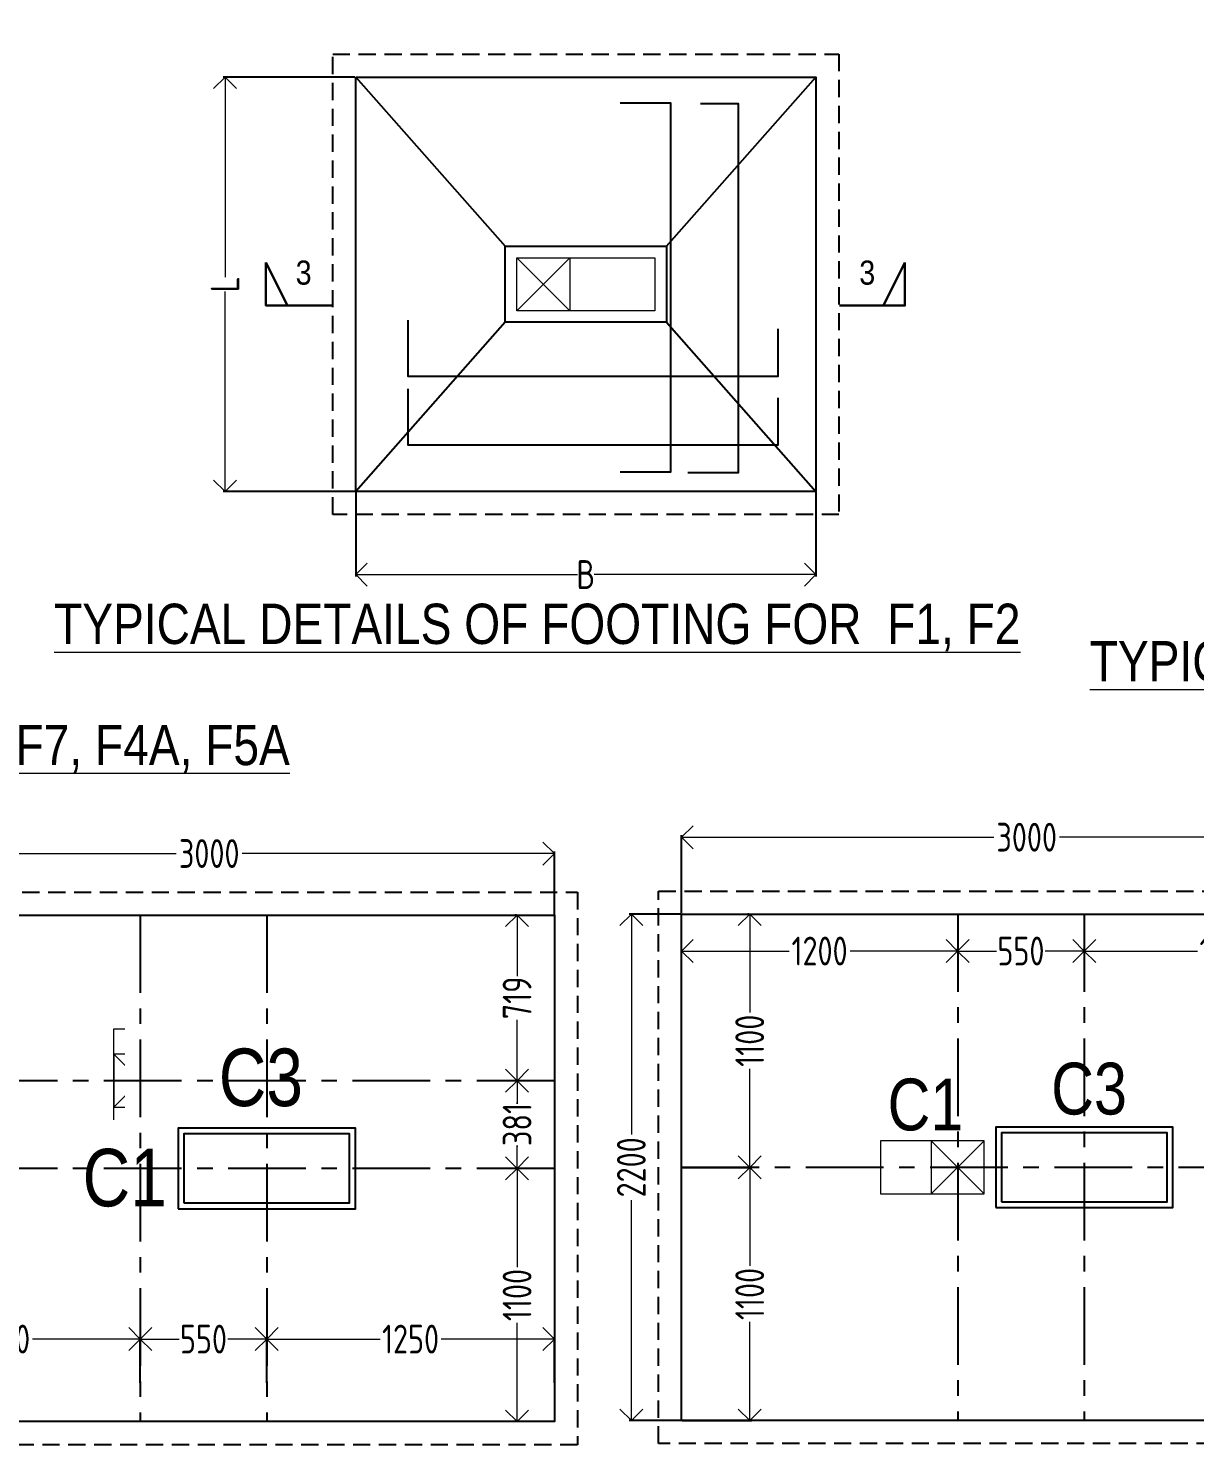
# Model space of a CAD drawing. Header units: inches. Extents: x -605 to 2991212, y -2872845 to 0.
# Drawn here: x 2412502 to 2422639, y -2637344 to -2625040 of the extents above; entities that cross this region are included whole.
import ezdxf
from ezdxf import colors
from ezdxf.entities.mleader import LeaderData, LeaderLine
from ezdxf.enums import TextEntityAlignment as Align
from ezdxf.math import Vec2, Vec3

# ---------------------------------------------------------------- set-up
doc = ezdxf.new("R2010")
doc.units = ezdxf.units.IN
doc.header["$LTSCALE"] = 600
doc.header["$MEASUREMENT"] = 0
doc.linetypes.add('CENTER', pattern=[2, 1.25, -0.25, 0.25, -0.25])
doc.linetypes.add('DASHED2', pattern=[0.375, 0.25, -0.125])
for name, color, linetype, lineweight in [('BLOCK', 7, 'Continuous', 30), ('L4', 4, 'Continuous', 30), ('PV_TEXT_ROMANS', 7, 'Continuous', 0), ('rDIMension', 1, 'Continuous', 18), ('rRCC 1', 3, 'Continuous', 25), ('rRCC 2', 40, 'Continuous', 15), ('TEXT6', 6, 'Continuous', 50)]:
    doc.layers.add(name, color=color, linetype=linetype, lineweight=lineweight)
doc.layers.add('SnT-CENTER2', color=8, linetype='CENTER')
doc.styles.add('DIM', font='geniso.shx', dxfattribs={"width": 0.85})
doc.styles.add('J.P', font='ARIALN.TTF')
doc.styles.add('ROMANS', font='arial.ttf')
doc.styles.add('TEXT3', font='geniso.shx')
doc.dimstyles.new('ST-50', dxfattribs={"dimscale": 100, "dimtxt": 2.5, "dimasz": 2, "dimexe": 0.18, "dimexo": 0.0625, "dimgap": 0.2, "dimtad": 0, "dimdec": 0, "dimlfac": 0.5, "dimzin": 0, "dimdsep": 46, "dimtxsty": 'DIM', "dimblk": 'OPEN90', "dimcen": 0.09, "dimclrd": 256, "dimclrt": 7, "dimadec": 0, "dimazin": 0, "dimtfac": 1, "dimtdec": 0, "dimtofl": 0, "dimtmove": 0, "dimatfit": 3, "dimldrblk": 'OPEN90', "dimfxl": 1, "dimtolj": 1, "dimtzin": 0, "dimlwd": -1, "dimarcsym": 0})

# ---------------------------------------------------------------- blocks, each defined once
blk = doc.blocks.new('_Open90')
at = {"color": 0, "linetype": 'ByBlock', "lineweight": -2}
for p, q in [((0, 0), (-1, 0)), ((-0.5, 0.5), (0, 0)), ((0, 0), (-0.5, -0.5))]:
    blk.add_line(p, q, dxfattribs=at)
blk = doc.blocks.new('*D1483')
at = {"layer": 'Defpoints', "color": 0, "linetype": 'ByBlock'}
for p in [(2415347, -2625464), (2414212, -2629064), (2415347, -2629064)]:
    blk.add_point(p, dxfattribs=at)
at = {"layer": 'rDIMension', "color": 0, "lineweight": -2}
for p, q in [((2415341, -2625464), (2414194, -2625464)), ((2415341, -2629064), (2414194, -2629064))]:
    blk.add_line(p, q, dxfattribs=at)
at = {"layer": 'rDIMension'}
for p, q in [((2414212, -2625664), (2414212, -2627201)), ((2414212, -2628864), (2414212, -2627326))]:
    blk.add_line(p, q, dxfattribs=at)
at = {"layer": 'rDIMension', "linetype": 'ByBlock', "xscale": 200, "yscale": 200, "zscale": 200}
for p, rotation in [((2414212, -2625464), 90), ((2414212, -2629064), 270)]:
    blk.add_blockref('_Open90', p, dxfattribs=dict(at, rotation=rotation))
at = {"layer": 'rDIMension', "color": 7, "linetype": 'ByBlock', "insert": (2414212, -2627264), "char_height": 250, "attachment_point": 5, "rotation": 90, "style": 'DIM'}
blk.add_mtext('\\A1;L', dxfattribs=at)
blk = doc.blocks.new('*D1484')
at = {"layer": 'Defpoints', "color": 0, "linetype": 'ByBlock'}
for p in [(2415347, -2629064), (2419347, -2629064), (2419347, -2629785)]:
    blk.add_point(p, dxfattribs=at)
at = {"layer": 'rDIMension', "color": 0, "lineweight": -2}
for p, q in [((2415347, -2629070), (2415347, -2629803)), ((2419347, -2629070), (2419347, -2629803))]:
    blk.add_line(p, q, dxfattribs=at)
at = {"layer": 'rDIMension'}
for p, q in [((2415547, -2629785), (2417274, -2629785)), ((2419147, -2629785), (2417420, -2629785))]:
    blk.add_line(p, q, dxfattribs=at)
at = {"layer": 'rDIMension', "linetype": 'ByBlock', "xscale": 200, "yscale": 200, "zscale": 200, "rotation": 180}
blk.add_blockref('_Open90', (2415347, -2629785), dxfattribs=at)
at = {"layer": 'rDIMension', "linetype": 'ByBlock', "xscale": 200, "yscale": 200, "zscale": 200}
blk.add_blockref('_Open90', (2419347, -2629785), dxfattribs=at)
at = {"layer": 'rDIMension', "color": 7, "linetype": 'ByBlock', "insert": (2417347, -2629785), "char_height": 250, "attachment_point": 5, "style": 'DIM'}
blk.add_mtext('\\A1;B', dxfattribs=at)
blk = doc.blocks.new('SMH-1')
at = {"layer": 'L4'}
for points in [[(0, 0), (815, 0), (815, 535)], [(815, 535), (546, 0)]]:
    blk.add_lwpolyline(points, dxfattribs=at)
at = {"layer": 'TEXT6', "style": 'ROMANS', "width": 0.85}
blk.add_attdef('SEC', text='', height=300, dxfattribs=at).set_placement((346, 410), align=Align.MIDDLE_CENTER)
blk = doc.blocks.new('*D1530')
at = {"layer": 'Defpoints', "color": 0, "linetype": 'ByBlock'}
for p in [(2413474, -2636427), (2411074, -2636527), (2413474, -2636527)]:
    blk.add_point(p, dxfattribs=at)
at = {"layer": 'rDIMension', "color": 0, "linetype": 'ByBlock', "lineweight": -2}
for p, q in [((2411074, -2636521), (2411074, -2636409)), ((2413474, -2636521), (2413474, -2636409))]:
    blk.add_line(p, q, dxfattribs=at)
at = {"layer": 'rDIMension', "linetype": 'ByBlock'}
for p, q in [((2411274, -2636427), (2412010, -2636427)), ((2413274, -2636427), (2412539, -2636427))]:
    blk.add_line(p, q, dxfattribs=at)
at = {"layer": 'rDIMension', "linetype": 'ByBlock', "xscale": 200, "yscale": 200, "zscale": 200, "rotation": 180}
blk.add_blockref('_Open90', (2411074, -2636427), dxfattribs=at)
at = {"layer": 'rDIMension', "linetype": 'ByBlock', "xscale": 200, "yscale": 200, "zscale": 200}
blk.add_blockref('_Open90', (2413474, -2636427), dxfattribs=at)
at = {"layer": 'rDIMension', "color": 7, "linetype": 'ByBlock', "insert": (2412274, -2636427), "char_height": 250, "attachment_point": 5, "style": 'DIM'}
blk.add_mtext('\\A1;1200', dxfattribs=at)
blk = doc.blocks.new('*D1531')
at = {"layer": 'Defpoints', "color": 0, "linetype": 'ByBlock'}
for p in [(2414574, -2636427), (2413474, -2636813), (2414574, -2636813)]:
    blk.add_point(p, dxfattribs=at)
at = {"layer": 'rDIMension', "color": 0, "linetype": 'ByBlock', "lineweight": -2}
for p, q in [((2413474, -2636807), (2413474, -2636409)), ((2414574, -2636807), (2414574, -2636409))]:
    blk.add_line(p, q, dxfattribs=at)
at = {"layer": 'rDIMension', "linetype": 'ByBlock'}
for p, q in [((2413674, -2636427), (2413813, -2636427)), ((2414374, -2636427), (2414235, -2636427))]:
    blk.add_line(p, q, dxfattribs=at)
at = {"layer": 'rDIMension', "linetype": 'ByBlock', "xscale": 200, "yscale": 200, "zscale": 200, "rotation": 180}
blk.add_blockref('_Open90', (2413474, -2636427), dxfattribs=at)
at = {"layer": 'rDIMension', "linetype": 'ByBlock', "xscale": 200, "yscale": 200, "zscale": 200}
blk.add_blockref('_Open90', (2414574, -2636427), dxfattribs=at)
at = {"layer": 'rDIMension', "color": 7, "linetype": 'ByBlock', "insert": (2414024, -2636427), "char_height": 250, "attachment_point": 5, "style": 'DIM'}
blk.add_mtext('\\A1;550', dxfattribs=at)
blk = doc.blocks.new('*D1532')
at = {"layer": 'Defpoints', "color": 0, "linetype": 'ByBlock'}
for p in [(2417074, -2636427), (2414574, -2636813), (2417074, -2636813)]:
    blk.add_point(p, dxfattribs=at)
at = {"layer": 'rDIMension', "color": 0, "linetype": 'ByBlock', "lineweight": -2}
for p, q in [((2414574, -2636807), (2414574, -2636409)), ((2417074, -2636807), (2417074, -2636409))]:
    blk.add_line(p, q, dxfattribs=at)
at = {"layer": 'rDIMension', "linetype": 'ByBlock'}
for p, q in [((2414774, -2636427), (2415560, -2636427)), ((2416874, -2636427), (2416089, -2636427))]:
    blk.add_line(p, q, dxfattribs=at)
at = {"layer": 'rDIMension', "linetype": 'ByBlock', "xscale": 200, "yscale": 200, "zscale": 200, "rotation": 180}
blk.add_blockref('_Open90', (2414574, -2636427), dxfattribs=at)
at = {"layer": 'rDIMension', "linetype": 'ByBlock', "xscale": 200, "yscale": 200, "zscale": 200}
blk.add_blockref('_Open90', (2417074, -2636427), dxfattribs=at)
at = {"layer": 'rDIMension', "color": 7, "linetype": 'ByBlock', "insert": (2415824, -2636427), "char_height": 250, "attachment_point": 5, "style": 'DIM'}
blk.add_mtext('\\A1;1250', dxfattribs=at)
blk = doc.blocks.new('*D1533')
at = {"layer": 'Defpoints', "color": 0, "linetype": 'ByBlock'}
for p in [(2417074, -2632209), (2411074, -2632744), (2417074, -2632744)]:
    blk.add_point(p, dxfattribs=at)
at = {"layer": 'rDIMension', "color": 0, "linetype": 'ByBlock', "lineweight": -2}
for p, q in [((2411074, -2632738), (2411074, -2632191)), ((2417074, -2632738), (2417074, -2632191))]:
    blk.add_line(p, q, dxfattribs=at)
at = {"layer": 'rDIMension', "linetype": 'ByBlock'}
for p, q in [((2411274, -2632209), (2413788, -2632209)), ((2416874, -2632209), (2414360, -2632209))]:
    blk.add_line(p, q, dxfattribs=at)
at = {"layer": 'rDIMension', "linetype": 'ByBlock', "xscale": 200, "yscale": 200, "zscale": 200, "rotation": 180}
blk.add_blockref('_Open90', (2411074, -2632209), dxfattribs=at)
at = {"layer": 'rDIMension', "linetype": 'ByBlock', "xscale": 200, "yscale": 200, "zscale": 200}
blk.add_blockref('_Open90', (2417074, -2632209), dxfattribs=at)
at = {"layer": 'rDIMension', "color": 7, "linetype": 'ByBlock', "insert": (2414074, -2632209), "char_height": 250, "attachment_point": 5, "style": 'DIM'}
blk.add_mtext('\\A1;3000', dxfattribs=at)
blk = doc.blocks.new('*D1534')
at = {"layer": 'Defpoints', "color": 0, "linetype": 'ByBlock'}
for p in [(2416750, -2632744), (2416750, -2634182), (2416750, -2634182)]:
    blk.add_point(p, dxfattribs=at)
at = {"layer": 'rDIMension', "color": 0, "linetype": 'ByBlock', "lineweight": -2}
for p, q in [((2416744, -2632744), (2416732, -2632744)), ((2416744, -2634182), (2416732, -2634182))]:
    blk.add_line(p, q, dxfattribs=at)
at = {"layer": 'rDIMension', "linetype": 'ByBlock'}
for p, q in [((2416750, -2632944), (2416750, -2633273)), ((2416750, -2633982), (2416750, -2633654))]:
    blk.add_line(p, q, dxfattribs=at)
at = {"layer": 'rDIMension', "linetype": 'ByBlock', "xscale": 200, "yscale": 200, "zscale": 200}
for p, rotation in [((2416750, -2632744), 90), ((2416750, -2634182), 270)]:
    blk.add_blockref('_Open90', p, dxfattribs=dict(at, rotation=rotation))
at = {"layer": 'rDIMension', "color": 7, "linetype": 'ByBlock', "insert": (2416750, -2633463), "char_height": 250, "attachment_point": 5, "rotation": 90, "style": 'DIM'}
blk.add_mtext('\\A1;719', dxfattribs=at)
blk = doc.blocks.new('*D1535')
at = {"layer": 'Defpoints', "color": 0, "linetype": 'ByBlock'}
for p in [(2417074, -2634182), (2416750, -2634944), (2417074, -2634944)]:
    blk.add_point(p, dxfattribs=at)
at = {"layer": 'rDIMension', "color": 0, "linetype": 'ByBlock', "lineweight": -2}
for p, q in [((2417068, -2634182), (2416732, -2634182)), ((2417068, -2634944), (2416732, -2634944))]:
    blk.add_line(p, q, dxfattribs=at)
at = {"layer": 'rDIMension', "linetype": 'ByBlock'}
for p, q in [((2416750, -2634382), (2416750, -2634373)), ((2416750, -2634744), (2416750, -2634753))]:
    blk.add_line(p, q, dxfattribs=at)
at = {"layer": 'rDIMension', "linetype": 'ByBlock', "xscale": 200, "yscale": 200, "zscale": 200}
for p, rotation in [((2416750, -2634182), 90), ((2416750, -2634944), 270)]:
    blk.add_blockref('_Open90', p, dxfattribs=dict(at, rotation=rotation))
at = {"layer": 'rDIMension', "color": 7, "linetype": 'ByBlock', "insert": (2416750, -2634563), "char_height": 250, "attachment_point": 5, "rotation": 90, "style": 'DIM'}
blk.add_mtext('\\A1;381', dxfattribs=at)
blk = doc.blocks.new('*D1536')
at = {"layer": 'Defpoints', "color": 0, "linetype": 'ByBlock'}
for p in [(2417074, -2634944), (2416750, -2637144), (2417074, -2637144)]:
    blk.add_point(p, dxfattribs=at)
at = {"layer": 'rDIMension', "color": 0, "linetype": 'ByBlock', "lineweight": -2}
for p, q in [((2417068, -2634944), (2416732, -2634944)), ((2417068, -2637144), (2416732, -2637144))]:
    blk.add_line(p, q, dxfattribs=at)
at = {"layer": 'rDIMension', "linetype": 'ByBlock'}
for p, q in [((2416750, -2635144), (2416750, -2635801)), ((2416750, -2636944), (2416750, -2636287))]:
    blk.add_line(p, q, dxfattribs=at)
at = {"layer": 'rDIMension', "linetype": 'ByBlock', "xscale": 200, "yscale": 200, "zscale": 200}
for p, rotation in [((2416750, -2634944), 90), ((2416750, -2637144), 270)]:
    blk.add_blockref('_Open90', p, dxfattribs=dict(at, rotation=rotation))
at = {"layer": 'rDIMension', "color": 7, "linetype": 'ByBlock', "insert": (2416750, -2636044), "char_height": 250, "attachment_point": 5, "rotation": 90, "style": 'DIM'}
blk.add_mtext('\\A1;1100', dxfattribs=at)
blk = doc.blocks.new('*D1538')
at = {"layer": 'Defpoints', "color": 0, "linetype": 'ByBlock'}
for p in [(2418179, -2632067), (2418179, -2632735), (2424179, -2632735)]:
    blk.add_point(p, dxfattribs=at)
at = {"layer": 'rDIMension', "color": 0, "linetype": 'ByBlock', "lineweight": -2}
for p, q in [((2418179, -2632728), (2418179, -2632049)), ((2424179, -2632728), (2424179, -2632049))]:
    blk.add_line(p, q, dxfattribs=at)
at = {"layer": 'rDIMension', "linetype": 'ByBlock'}
for p, q in [((2418379, -2632067), (2420894, -2632067)), ((2423979, -2632067), (2421465, -2632067))]:
    blk.add_line(p, q, dxfattribs=at)
at = {"layer": 'rDIMension', "linetype": 'ByBlock', "xscale": 200, "yscale": 200, "zscale": 200, "rotation": 180}
blk.add_blockref('_Open90', (2418179, -2632067), dxfattribs=at)
at = {"layer": 'rDIMension', "linetype": 'ByBlock', "xscale": 200, "yscale": 200, "zscale": 200}
blk.add_blockref('_Open90', (2424179, -2632067), dxfattribs=at)
at = {"layer": 'rDIMension', "color": 7, "linetype": 'ByBlock', "insert": (2421179, -2632067), "char_height": 250, "attachment_point": 5, "style": 'DIM'}
blk.add_mtext('\\A1;3000', dxfattribs=at)
blk = doc.blocks.new('*D1539')
at = {"layer": 'Defpoints', "color": 0, "linetype": 'ByBlock'}
for p in [(2418179, -2632735), (2417743, -2637135), (2418179, -2637135)]:
    blk.add_point(p, dxfattribs=at)
at = {"layer": 'rDIMension', "color": 0, "linetype": 'ByBlock', "lineweight": -2}
for p, q in [((2418173, -2632735), (2417725, -2632735)), ((2418173, -2637135), (2417725, -2637135))]:
    blk.add_line(p, q, dxfattribs=at)
at = {"layer": 'rDIMension', "linetype": 'ByBlock'}
for p, q in [((2417743, -2632935), (2417743, -2634649)), ((2417743, -2636935), (2417743, -2635220))]:
    blk.add_line(p, q, dxfattribs=at)
at = {"layer": 'rDIMension', "linetype": 'ByBlock', "xscale": 200, "yscale": 200, "zscale": 200}
for p, rotation in [((2417743, -2632735), 90), ((2417743, -2637135), 270)]:
    blk.add_blockref('_Open90', p, dxfattribs=dict(at, rotation=rotation))
at = {"layer": 'rDIMension', "color": 7, "linetype": 'ByBlock', "insert": (2417743, -2634935), "char_height": 250, "attachment_point": 5, "rotation": 90, "style": 'DIM'}
blk.add_mtext('\\A1;2200', dxfattribs=at)
blk = doc.blocks.new('*D1540')
at = {"layer": 'Defpoints', "color": 0, "linetype": 'ByBlock'}
for p in [(2418772, -2632735), (2418772, -2634935), (2418772, -2634935)]:
    blk.add_point(p, dxfattribs=at)
at = {"layer": 'rDIMension', "color": 0, "linetype": 'ByBlock', "lineweight": -2}
for p, q in [((2418765, -2632735), (2418754, -2632735)), ((2418765, -2634935), (2418754, -2634935))]:
    blk.add_line(p, q, dxfattribs=at)
at = {"layer": 'rDIMension', "linetype": 'ByBlock'}
for p, q in [((2418772, -2632935), (2418772, -2633591)), ((2418772, -2634735), (2418772, -2634078))]:
    blk.add_line(p, q, dxfattribs=at)
at = {"layer": 'rDIMension', "linetype": 'ByBlock', "xscale": 200, "yscale": 200, "zscale": 200}
for p, rotation in [((2418772, -2632735), 90), ((2418772, -2634935), 270)]:
    blk.add_blockref('_Open90', p, dxfattribs=dict(at, rotation=rotation))
at = {"layer": 'rDIMension', "color": 7, "linetype": 'ByBlock', "insert": (2418772, -2633835), "char_height": 250, "attachment_point": 5, "rotation": 90, "style": 'DIM'}
blk.add_mtext('\\A1;1100', dxfattribs=at)
blk = doc.blocks.new('*D1541')
at = {"layer": 'Defpoints', "color": 0, "linetype": 'ByBlock'}
for p in [(2418179, -2634935), (2418179, -2637135), (2418772, -2637135)]:
    blk.add_point(p, dxfattribs=at)
at = {"layer": 'rDIMension', "color": 0, "linetype": 'ByBlock', "lineweight": -2}
for p, q in [((2418186, -2634935), (2418790, -2634935)), ((2418186, -2637135), (2418790, -2637135))]:
    blk.add_line(p, q, dxfattribs=at)
at = {"layer": 'rDIMension', "linetype": 'ByBlock'}
for p, q in [((2418772, -2635135), (2418772, -2635791)), ((2418772, -2636935), (2418772, -2636278))]:
    blk.add_line(p, q, dxfattribs=at)
at = {"layer": 'rDIMension', "linetype": 'ByBlock', "xscale": 200, "yscale": 200, "zscale": 200}
for p, rotation in [((2418772, -2634935), 90), ((2418772, -2637135), 270)]:
    blk.add_blockref('_Open90', p, dxfattribs=dict(at, rotation=rotation))
at = {"layer": 'rDIMension', "color": 7, "linetype": 'ByBlock', "insert": (2418772, -2636035), "char_height": 250, "attachment_point": 5, "rotation": 90, "style": 'DIM'}
blk.add_mtext('\\A1;1100', dxfattribs=at)
blk = doc.blocks.new('*D1542')
at = {"layer": 'Defpoints', "color": 0, "linetype": 'ByBlock'}
for p in [(2418179, -2633056), (2420579, -2633056), (2420579, -2633056)]:
    blk.add_point(p, dxfattribs=at)
at = {"layer": 'rDIMension', "color": 0, "linetype": 'ByBlock', "lineweight": -2}
for p, q in [((2418179, -2633050), (2418179, -2633038)), ((2420579, -2633050), (2420579, -2633038))]:
    blk.add_line(p, q, dxfattribs=at)
at = {"layer": 'rDIMension', "linetype": 'ByBlock'}
for p, q in [((2418379, -2633056), (2419115, -2633056)), ((2420379, -2633056), (2419644, -2633056))]:
    blk.add_line(p, q, dxfattribs=at)
at = {"layer": 'rDIMension', "linetype": 'ByBlock', "xscale": 200, "yscale": 200, "zscale": 200, "rotation": 180}
blk.add_blockref('_Open90', (2418179, -2633056), dxfattribs=at)
at = {"layer": 'rDIMension', "linetype": 'ByBlock', "xscale": 200, "yscale": 200, "zscale": 200}
blk.add_blockref('_Open90', (2420579, -2633056), dxfattribs=at)
at = {"layer": 'rDIMension', "color": 7, "linetype": 'ByBlock', "insert": (2419379, -2633056), "char_height": 250, "attachment_point": 5, "style": 'DIM'}
blk.add_mtext('\\A1;1200', dxfattribs=at)
blk = doc.blocks.new('*D1543')
at = {"layer": 'Defpoints', "color": 0, "linetype": 'ByBlock'}
for p in [(2420579, -2633056), (2421679, -2633056), (2421679, -2633056)]:
    blk.add_point(p, dxfattribs=at)
at = {"layer": 'rDIMension', "color": 0, "linetype": 'ByBlock', "lineweight": -2}
for p, q in [((2420579, -2633050), (2420579, -2633038)), ((2421679, -2633050), (2421679, -2633038))]:
    blk.add_line(p, q, dxfattribs=at)
at = {"layer": 'rDIMension', "linetype": 'ByBlock'}
for p, q in [((2420779, -2633056), (2420918, -2633056)), ((2421479, -2633056), (2421341, -2633056))]:
    blk.add_line(p, q, dxfattribs=at)
at = {"layer": 'rDIMension', "linetype": 'ByBlock', "xscale": 200, "yscale": 200, "zscale": 200, "rotation": 180}
blk.add_blockref('_Open90', (2420579, -2633056), dxfattribs=at)
at = {"layer": 'rDIMension', "linetype": 'ByBlock', "xscale": 200, "yscale": 200, "zscale": 200}
blk.add_blockref('_Open90', (2421679, -2633056), dxfattribs=at)
at = {"layer": 'rDIMension', "color": 7, "linetype": 'ByBlock', "insert": (2421129, -2633056), "char_height": 250, "attachment_point": 5, "style": 'DIM'}
blk.add_mtext('\\A1;550', dxfattribs=at)
blk = doc.blocks.new('*D1544')
at = {"layer": 'Defpoints', "color": 0, "linetype": 'ByBlock'}
for p in [(2421679, -2633056), (2424179, -2633056), (2424179, -2633056)]:
    blk.add_point(p, dxfattribs=at)
at = {"layer": 'rDIMension', "color": 0, "linetype": 'ByBlock', "lineweight": -2}
for p, q in [((2421679, -2633050), (2421679, -2633038)), ((2424179, -2633050), (2424179, -2633038))]:
    blk.add_line(p, q, dxfattribs=at)
at = {"layer": 'rDIMension', "linetype": 'ByBlock'}
for p, q in [((2421879, -2633056), (2422665, -2633056)), ((2423979, -2633056), (2423194, -2633056))]:
    blk.add_line(p, q, dxfattribs=at)
at = {"layer": 'rDIMension', "linetype": 'ByBlock', "xscale": 200, "yscale": 200, "zscale": 200, "rotation": 180}
blk.add_blockref('_Open90', (2421679, -2633056), dxfattribs=at)
at = {"layer": 'rDIMension', "linetype": 'ByBlock', "xscale": 200, "yscale": 200, "zscale": 200}
blk.add_blockref('_Open90', (2424179, -2633056), dxfattribs=at)
at = {"layer": 'rDIMension', "color": 7, "linetype": 'ByBlock', "insert": (2422929, -2633056), "char_height": 250, "attachment_point": 5, "style": 'DIM'}
blk.add_mtext('\\A1;1250', dxfattribs=at)
blk = doc.blocks.new('_DotBlank')
at = {"color": 0, "linetype": 'ByBlock', "lineweight": -2}
blk.add_line((-0.5, 0), (-1, 0), dxfattribs=at)
blk.add_circle((0, 0), 0.5, dxfattribs=at)

msp = doc.modelspace()

# ---------------------------------------------------------------- linework, layer by layer
at = {"color": 7, "linetype": 'DASHED2'}
for points in [[(2415147.1, -2625263.5), (2419547.1, -2625263.5), (2419547.1, -2629263.5), (2415147.1, -2629263.5)], [(2417979.4, -2632534.6), (2424379.4, -2632534.6), (2424379.4, -2637334.6), (2417979.4, -2637334.6)]]:
    msp.add_lwpolyline(points, close=True, dxfattribs=at)
at = {"color": 1, "linetype": 'ByBlock'}
for points in [[(2415347.1, -2625463.5), (2419347.1, -2625463.5), (2419347.1, -2629063.5), (2415347.1, -2629063.5)], [(2416647.1, -2627593.5), (2416647.1, -2626933.5), (2418047.1, -2626933.5), (2418047.1, -2627593.5)], [(2418179.4, -2632734.6), (2424179.4, -2632734.6), (2424179.4, -2637134.6), (2418179.4, -2637134.6)]]:
    msp.add_lwpolyline(points, close=True, dxfattribs=at)
for points in [[(2415347.1, -2625463.5), (2416647.1, -2626933.5)], [(2418047.1, -2626933.5), (2419347.1, -2625463.5)], [(2416647.1, -2627593.5), (2415347.1, -2629063.5)], [(2418047.1, -2627593.5), (2419347.1, -2629063.5)]]:
    msp.add_lwpolyline(points, dxfattribs=at)
at = {"color": 3, "linetype": 'ByBlock'}
msp.add_lwpolyline([(2420909.4, -2635284.6), (2422449.4, -2635284.6), (2422449.4, -2634584.6), (2420909.4, -2634584.6)], close=True, dxfattribs=at)
at = {"color": 2, "linetype": 'ByBlock'}
msp.add_lwpolyline([(2420959.4, -2635234.6), (2422399.4, -2635234.6), (2422399.4, -2634634.6), (2420959.4, -2634634.6)], close=True, dxfattribs=at)
at = {"layer": 'rRCC 1', "color": 2}
for points in [[(2417646.4, -2625687.6), (2418082.6, -2625687.6), (2418082.6, -2628895.6), (2417646.4, -2628895.6)], [(2418343.7, -2625693.2), (2418670.8, -2625693.2), (2418670.8, -2628901.1), (2418234.6, -2628901.1)], [(2419015.9, -2627651.9), (2419015.9, -2628063.7), (2415804.4, -2628063.7), (2415804.4, -2627574.3)], [(2419015.9, -2628249), (2419015.9, -2628660.9), (2415804.4, -2628660.9), (2415804.4, -2628171.5)]]:
    msp.add_lwpolyline(points, dxfattribs=at)
at = {"layer": 'rRCC 2', "color": 6}
for p, q in [((2416747.1, -2627033.5), (2417207.1, -2627493.5)), ((2416747.1, -2627493.5), (2417207.1, -2627033.5)), ((2413704.1, -2634412.3), (2413244.1, -2633952.3)), ((2413244.1, -2634412.3), (2413704.1, -2633952.3)), ((2420809.4, -2634704.6), (2420349.4, -2635164.6)), ((2420809.4, -2635164.6), (2420349.4, -2634704.6))]:
    msp.add_line(p, q, dxfattribs=at)
for points in [[(2416747.1, -2627493.5), (2416747.1, -2627033.5), (2417947.1, -2627033.5), (2417947.1, -2627493.5)], [(2416747.1, -2627033.5), (2417207.1, -2627033.5), (2417207.1, -2627493.5), (2416747.1, -2627493.5)], [(2413244.1, -2633732.3), (2413704.1, -2633732.3), (2413704.1, -2634632.3), (2413244.1, -2634632.3)], [(2413704.1, -2634412.3), (2413704.1, -2633952.3), (2413244.1, -2633952.3), (2413244.1, -2634412.3)], [(2420809.4, -2635164.6), (2420809.4, -2634704.6), (2419909.4, -2634704.6), (2419909.4, -2635164.6)], [(2420809.4, -2634704.6), (2420349.4, -2634704.6), (2420349.4, -2635164.6), (2420809.4, -2635164.6)]]:
    msp.add_lwpolyline(points, close=True, dxfattribs=at)
at = {"layer": 'SnT-CENTER2', "color": 8, "ltscale": 0.9}
for points in [[(2420579.4, -2632734.6), (2420579.4, -2637134.6)], [(2421679.4, -2632734.6), (2421679.4, -2637134.6)], [(2418179.4, -2634934.6), (2424179.4, -2634934.6)]]:
    msp.add_lwpolyline(points, dxfattribs=at)

# ---------------------------------------------------------------- block references
at = {"layer": 'BLOCK'}
ref = msp.add_blockref('SMH-1', (2415136.4, -2627448.8), dxfattribs=dict(at, xscale=-0.6985281548173935, yscale=0.6985281548173935, zscale=0.6985281548173935))
ref.add_attrib('SEC', '3', dxfattribs={"layer": 'TEXT6', "height": 209.6, "style": 'ROMANS', "width": 0.85}).set_placement((2414894.5, -2627162.3), align=Align.MIDDLE_CENTER)
at = {"layer": 'BLOCK', "xscale": 0.6985281548173935, "yscale": 0.6985281548173935, "zscale": 0.6985281548173935}
msp.add_blockref('SMH-1', (2419551.7, -2627448.8), dxfattribs=at).add_auto_attribs({'SEC': '3'})

# ---------------------------------------------------------------- texts
at = {"layer": 'PV_TEXT_ROMANS', "style": 'J.P'}
for s, p in [('%%UTYPICAL DETAILS OF FOOTING FOR  F1, F2', (2416925.5, -2630243.3)), ('%%UTYPICAL DETAILS OF FOOTING FOR  F4 & F5', (2426060.2, -2630538.3)), ('%%UTYPICAL DETAILS OF FOOTING FOR  F6, F7, F4A, F5A', (2409616.9, -2631295.8))]:
    msp.add_text(s, height=350, rotation=360, dxfattribs=at).set_placement(p, align=Align.MIDDLE)
at = {"layer": 'PV_TEXT_ROMANS', "char_height": 450, "width": 2135.966, "attachment_point": 1, "style": 'J.P'}
for s, insert in [('\\pxqc;C3', (2420653.2, -2634025.7)), ('\\pxqc;C1', (2419231.3, -2634163.8))]:
    msp.add_mtext(s, dxfattribs=dict(at, insert=insert))

# ---------------------------------------------------------------- dimensions: what is measured, and where the dimension line sits
at = {"layer": 'rDIMension'}
dim = msp.add_linear_dim(base=(2414211.7, -2629063.5), p1=(2415347.1, -2625463.5), p2=(2415347.1, -2629063.5), angle=90, text='L', dimstyle='ST-50', dxfattribs=at)
dim.commit()
dim.dimension.update_dxf_attribs({"geometry": '*D1483', "text_midpoint": (2414211.7, -2627263.5)})
dim = msp.add_linear_dim(base=(2419347.1, -2629784.6), p1=(2415347.1, -2629063.5), p2=(2419347.1, -2629063.5), text='B', dimstyle='ST-50', dxfattribs=at)
dim.commit()
dim.dimension.update_dxf_attribs({"geometry": '*D1484', "text_midpoint": (2417347.1, -2629784.6)})
at = {"layer": 'rDIMension', "color": 8, "linetype": 'ByBlock'}
for base, p1, p2, picture, middle in [((2418179.4, -2632067.2), (2424179.4, -2632734.6), (2418179.4, -2632734.6), '*D1538', (2421179.4, -2632067.2)), ((2417074.1, -2632209), (2411074.1, -2632744.1), (2417074.1, -2632744.1), '*D1533', (2414074.1, -2632209)), ((2420579.4, -2633055.8), (2418179.4, -2633055.8), (2420579.4, -2633055.8), '*D1542', (2419379.4, -2633055.8)), ((2421679.4, -2633055.8), (2420579.4, -2633055.8), (2421679.4, -2633055.8), '*D1543', (2421129.4, -2633055.8)), ((2424179.4, -2633055.8), (2421679.4, -2633055.8), (2424179.4, -2633055.8), '*D1544', (2422929.4, -2633055.8)), ((2413474.1, -2636427.3), (2411074.1, -2636526.8), (2413474.1, -2636526.8), '*D1530', (2412274.1, -2636427.3)), ((2414574.1, -2636427.3), (2413474.1, -2636813.2), (2414574.1, -2636813.2), '*D1531', (2414024.1, -2636427.3)), ((2417074.1, -2636427.3), (2414574.1, -2636813.2), (2417074.1, -2636813.2), '*D1532', (2415824.1, -2636427.3))]:
    dim = msp.add_linear_dim(base=base, p1=p1, p2=p2, dimstyle='ST-50', override={"dimblk": 'Open90', "dimtmove": 1}, dxfattribs=at)
    dim.commit()
    dim.dimension.update_dxf_attribs({"geometry": picture, "text_midpoint": middle})
for base, p1, p2, picture, middle in [((2416750.3, -2634182.3), (2416750.3, -2632744.1), (2416750.3, -2634182.3), '*D1534', (2416750.3, -2633463.2)), ((2417743.2, -2637134.6), (2418179.4, -2632734.6), (2418179.4, -2637134.6), '*D1539', (2417743.2, -2634934.6)), ((2418771.6, -2634934.6), (2418771.6, -2632734.6), (2418771.6, -2634934.6), '*D1540', (2418771.6, -2633834.6)), ((2416750.3, -2637144.1), (2417074.1, -2634944.1), (2417074.1, -2637144.1), '*D1536', (2416750.3, -2636044.1)), ((2418771.6, -2637134.6), (2418179.4, -2634934.6), (2418179.4, -2637134.6), '*D1541', (2418771.6, -2636034.6))]:
    dim = msp.add_linear_dim(base=base, p1=p1, p2=p2, angle=90, dimstyle='ST-50', override={"dimblk": 'Open90', "dimtmove": 1}, dxfattribs=at)
    dim.commit()
    dim.dimension.update_dxf_attribs({"geometry": picture, "text_midpoint": middle})
dim = msp.add_linear_dim(base=(2416750.3, -2634944.1), p1=(2417074.1, -2634182.3), p2=(2417074.1, -2634944.1), angle=90, dimstyle='ST-50', override={"dimblk": 'Open90', "dimtmove": 1}, dxfattribs=at)
dim.commit()
dim.dimension.update_dxf_attribs({"geometry": '*D1535', "text_midpoint": (2416750.3, -2634563.2), "dimtype": 160})

# ---------------------------------------------------------------- leaders
at = {"layer": 'rRCC 2', "color": 7}
ml = msp.add_multileader_mtext('Standard', dxfattribs=at)
ml.set_content('\\A1;\\W0.85;(a)4-12# ', color=7, style='TEXT3')
ml.set_leader_properties(color=256, linetype='ByLayer', lineweight=-1)
ml.set_arrow_properties(name='DOTBLANK')
ml.build(insert=Vec2(0, 0))
ml.multileader.update_dxf_attribs({"text_top_attachment_type": 0, "text_bottom_attachment_type": 0, "dogleg_length": 7.47, "arrow_head_size": 187.5, "scale": 75})
ctx = ml.context
ctx.base_point, ctx.scale, ctx.char_height, ctx.arrow_head_size, ctx.landing_gap_size, ctx.plane_origin = Vec3(2474235.5, -2625457.1), 75, 250, 187.5, 6.75, Vec3(2469885.5, -2625505)
ctx.text_align_type = 2
notes = []
notes.append((ctx, [(0, (0, 0, 0), (0, 0), (1, 0), 1, [])]))
ctx.mtext.insert, ctx.mtext.alignment, ctx.mtext.flow_direction = Vec3(2475262.2, -2625325.8), 3, 5
for ctx, leaders in notes:
    for number, flags, end, landing, length, lines in leaders:
        leader = LeaderData()
        leader.index, (leader.has_last_leader_line, leader.has_dogleg_vector, leader.attachment_direction) = number, flags
        leader.last_leader_point, leader.dogleg_vector, leader.dogleg_length = Vec3(end), Vec3(landing), length
        for number, points, colour, breaks in lines:
            line = LeaderLine()
            line.index, line.vertices, line.color, line.breaks = number, Vec3.list(points), colors.encode_raw_color(colour), breaks
            leader.lines.append(line)
        ctx.leaders.append(leader)

# ---------------------------------------------------------------- next in the draw order: texts
at = {"layer": 'PV_TEXT_ROMANS', "insert": (2413591.2, -2633903.2), "char_height": 500, "width": 1863.784, "attachment_point": 1, "style": 'J.P', "bg_fill": 2}
msp.add_mtext('\\pxqc;C3', dxfattribs=at)

# ---------------------------------------------------------------- next in the draw order: linework, layer by layer
at = {"layer": 'SnT-CENTER2', "color": 8, "ltscale": 0.9}
msp.add_lwpolyline([(2417074.1, -2634182.3), (2411074.1, -2634182.3)], dxfattribs=at)

# ---------------------------------------------------------------- next in the draw order: texts
at = {"layer": 'PV_TEXT_ROMANS', "insert": (2412407.6, -2634774.1), "char_height": 500, "width": 1863.784, "attachment_point": 1, "style": 'J.P', "bg_fill": 2}
msp.add_mtext('\\pxqc;C1', dxfattribs=at)

# ---------------------------------------------------------------- next in the draw order: linework, layer by layer
at = {"color": 7, "linetype": 'DASHED2'}
msp.add_lwpolyline([(2410874.1, -2632544.1), (2417274.1, -2632544.1), (2417274.1, -2637344.1), (2410874.1, -2637344.1)], close=True, dxfattribs=at)
at = {"color": 1, "linetype": 'ByBlock'}
msp.add_lwpolyline([(2411074.1, -2632744.1), (2417074.1, -2632744.1), (2417074.1, -2637144.1), (2411074.1, -2637144.1)], close=True, dxfattribs=at)
at = {"color": 3, "linetype": 'ByBlock'}
msp.add_lwpolyline([(2413804.1, -2635294.1), (2415344.1, -2635294.1), (2415344.1, -2634594.1), (2413804.1, -2634594.1)], close=True, dxfattribs=at)
at = {"color": 2, "linetype": 'ByBlock'}
msp.add_lwpolyline([(2413854.1, -2635244.1), (2415294.1, -2635244.1), (2415294.1, -2634644.1), (2413854.1, -2634644.1)], close=True, dxfattribs=at)
at = {"layer": 'SnT-CENTER2', "color": 8, "ltscale": 0.9}
for points in [[(2413474.1, -2632744.1), (2413474.1, -2637144.1)], [(2414574.1, -2632744.1), (2414574.1, -2637144.1)], [(2417074.1, -2634944.1), (2411074.1, -2634944.1)]]:
    msp.add_lwpolyline(points, dxfattribs=at)

doc.saveas('drawing.dxf')
